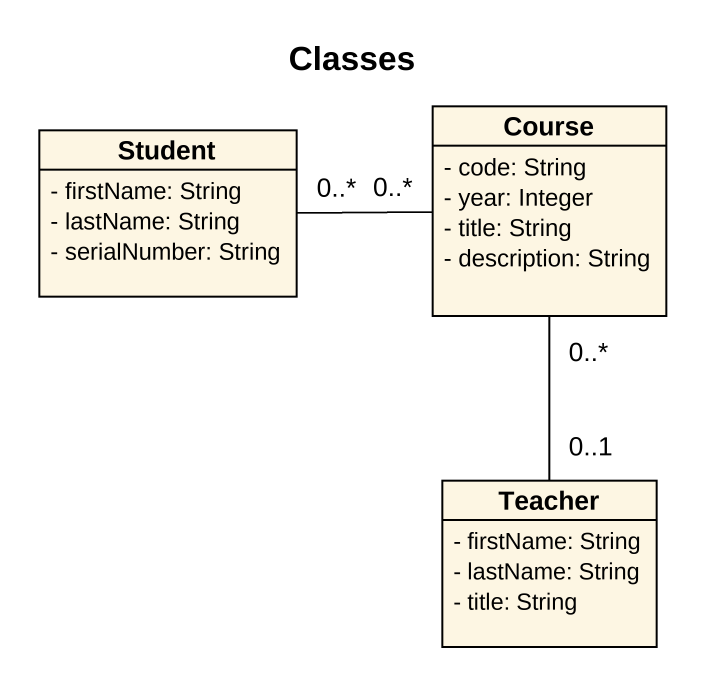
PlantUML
@startuml
title Classes
hide circle
hide empty members
skinparam classAttributeIconSize 0
class Student {
  - firstName: String
  - lastName: String
  - serialNumber: String
}
class Course {
  - code: String
  - year: Integer
  - title: String
  - description: String
}
class Teacher {
  - firstName: String
  - lastName: String
  - title: String
}
Student "0..*" -right- "0..*" Course
Teacher "0..1" -up- "0..*" Course
@enduml
